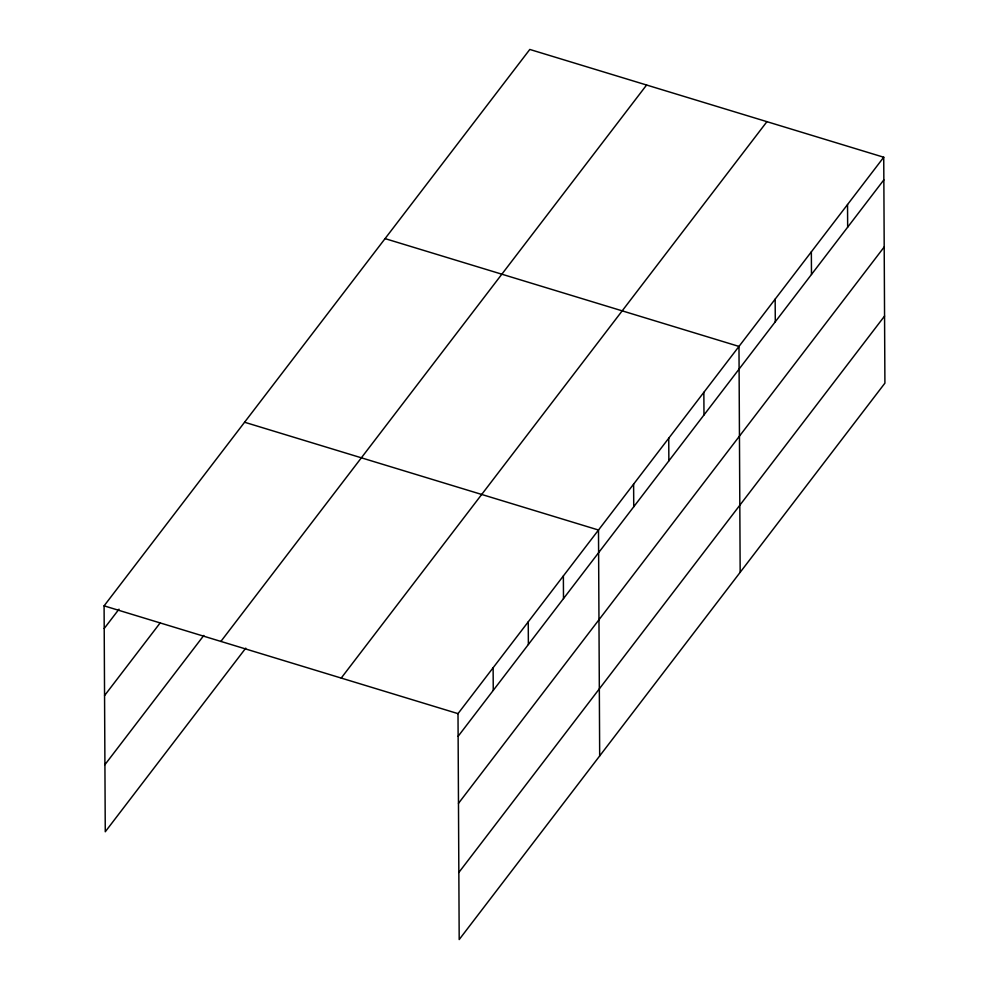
<?xml version="1.0" encoding="UTF-8"?>
<svg xmlns="http://www.w3.org/2000/svg" width="989" height="989" viewBox="0 0 989 989"><rect width="100%" height="100%" fill="white"/><g stroke="black" fill="none" stroke-linecap="round" stroke-linejoin="round"><path stroke-width="1.48" d="M245.754 648.141L105.267 831.761L104.092 605.849L529.807 49.45L883.733 157.239L884.908 383.151L459.193 939.55L458.006 713.638L883.733 157.239M104.204 628.51L119.001 609.175M104.562 695.576L160.02 623.095M104.921 764.682L203.821 635.433M220.881 641.428L646.596 85.017M341.217 678.071L766.932 121.672M458.13 736.298L883.845 179.887M458.476 803.365L884.203 246.966M458.847 872.471L884.562 316.072M385.067 238.621L738.981 346.422L740.168 572.322M244.58 422.241L598.493 530.03L599.68 755.942M104.092 605.849L458.006 713.638M847.536 204.538L847.66 227.186M811.351 251.824L811.475 274.485M775.166 299.123L775.289 321.771M703.859 392.324L703.983 414.972M668.737 438.226L668.861 460.874M633.615 484.128L633.739 506.776M563.371 575.932L563.495 598.58M528.25 621.834L528.373 644.494M493.128 667.736L493.251 690.396"/></g></svg>
